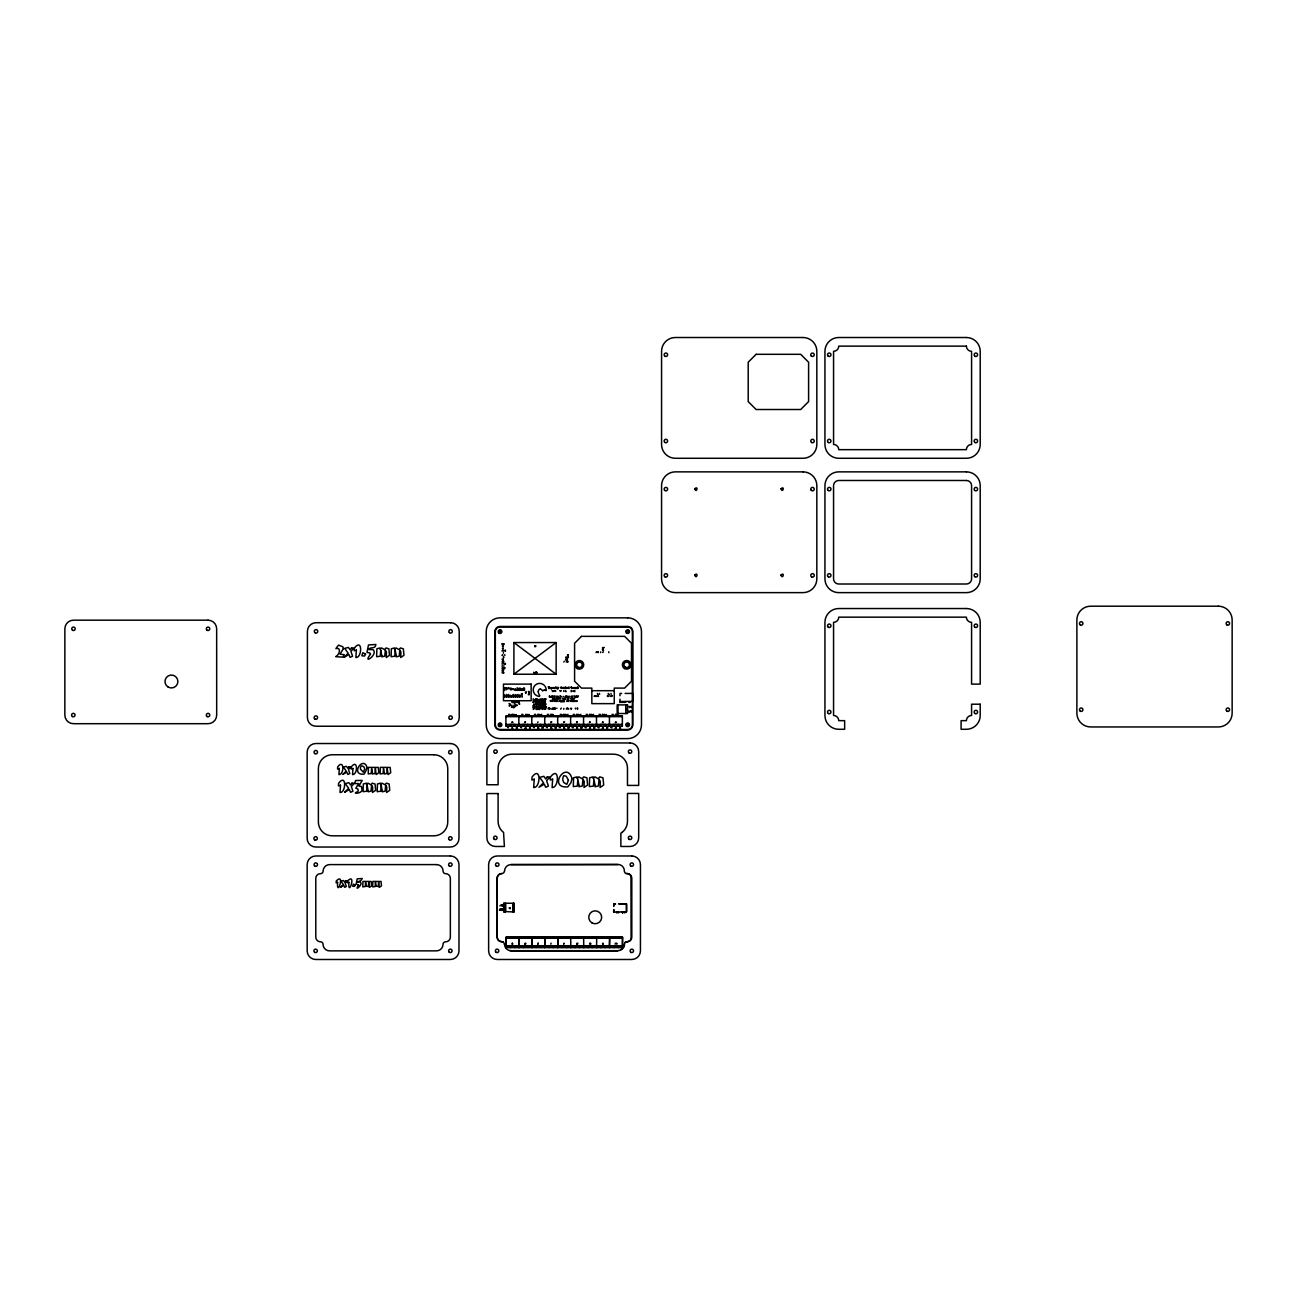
<?xml version="1.0" encoding="UTF-8"?>
<svg xmlns="http://www.w3.org/2000/svg" width="1297" height="1297" viewBox="0 0 1297 1297"><rect width="100%" height="100%" fill="white"/><g stroke="black" fill="none" stroke-linecap="round" stroke-linejoin="round"><path stroke-width="1.5" d="M533.197 707.222L533.894 705.973L534.413 707.189M539.876 708.113L540.573 705.373L540.573 708.211M545.372 707.205L545.016 708.713L544.043 708.178M533.278 705.373L533.343 709.394M542.308 701.272L541.984 702.747M543.248 707.708L543.313 706.525A2.335 2.335 0 0 1 543.508 706.022L545.064 705.325L546.069 706.67M538.693 704.125L539.86 704.076L538.32 704.125M546.118 690.344L546.134 689.712A6.485 6.485 0 0 0 546.021 688.399L545.518 687.167A6.485 6.485 0 0 0 544.902 686M539.86 708.243L538.758 708.227M500.885 905.29L501.145 904.787M535.434 706.849L533.553 709.394M543.865 700.218L543.394 701.223M546.086 690.669L544.432 689.907M546.134 704.109L543.832 704.141M539.763 699.926C539.455 703.704 540.363 698.402 540.071 700.396M538.547 702.52L538.952 700.85M598.339 651.791L598.128 652.667L597.593 651.791M539.195 702.601L540.492 702.471M580.634 714.615L580.894 714.29M538.985 700.688L539.212 699.796M602.57 652.456L603.462 651.872M539.147 700.088L540.314 698.84L540.914 701.304M502.863 910.089L502.069 908.954M564.26 722.234L564.633 721.813M616.48 722.186L616.075 722.672M540.541 708.47L539.503 709.491M615.118 944.151L615.362 943.162M504.371 689.339L504.371 689.631M502.636 906.003L503.058 904.641L502.523 905.63L502.036 904.576L502.425 906.019M597.933 696.473L598.209 695.614L598.501 696.473M617.226 912.164L616.934 913.039L616.513 912.18M502.523 643.685L502.247 644.544L501.955 643.685M555.732 700.137L556.235 701.061M557.402 700.202L556.964 701.499L556.543 700.202M568.556 700.202L568.118 701.499L567.681 700.202M572.253 701.499L572.674 700.202L573.112 701.499M595.469 695.614L595.177 696.473L594.885 695.614M612.119 695.614L611.827 696.473L611.535 695.614M624.538 701.677L624.246 702.536L623.954 701.677M631.996 710.724L631.574 712.021L631.136 710.724M514.423 703.023L515.039 701.726M557.661 689.112L558.472 687.378M555.019 699.732L555.635 698.435M509.77 704.676L510.175 703.817M513.174 707.627L513.466 706.833M552.895 691.641L553.171 690.863M563.936 701.92L564.552 700.639M571.312 709.2L571.637 708.389M577.327 722.688L577.116 721.813M577.538 944.103L577.911 943.243M593.572 715.15L593.361 714.29M590.767 944.021L590.378 943.162L590.621 943.989M603.251 943.405L603.267 944.151M618.507 912.893L618.653 912.861M534.299 727.698L533.472 727.293M538.547 726.968L537.72 726.547M560.174 727.698L559.347 727.293M577.441 727.082L576.614 726.66M606.348 714.825L606.348 714.452M603.3 727.941L602.473 727.974M616.253 727.114L615.427 727.147M616.253 727.925L615.427 727.974M511.358 695.743L510.532 695.338M563.498 696.359L562.882 697.089M574.101 701.499L574.279 700.639L574.652 701.499M506.154 689.631L506.641 689.664M504.776 694.965L503.966 695.014M509.17 688.934L508.343 688.529M511.358 688.237L510.532 688.269M508.392 694.56L508.797 694.511M511.358 689.793L510.532 689.842M524.507 688.188L523.68 687.783M508.424 727.698L507.597 727.293M516.368 728.395L516.855 728.444M529.516 728.395L530.003 728.444M502.62 910.105L502.198 909.165M542.114 728.395L542.6 728.444M555.181 728.314L555.635 728.444M568.07 728.395L568.556 728.444M581.04 728.428L581.494 728.557M590.184 722.234L590.103 722.024M593.961 728.428L594.415 728.557M606.899 728.428L607.353 728.557M625.884 702.001L625.478 702.082M619.853 728.428L620.306 728.541M574.782 691.723L574.782 690.49M551.679 709.167L552.425 708.049M552.587 709.167L553.316 708.049M560.596 709.167L561.325 708.049M566.303 709.167L567.032 708.049M576.306 701.499L576.987 700.639M525.901 943.292L525.658 944.021M554.386 708.178L554.386 708.956M573.144 690.653L573.631 691.431M600.641 652.618L600.673 651.872M501.68 905.987L501.647 905.128M513.077 705.13L513.077 705.908M511.942 706.557L511.942 707.416M528.398 691.512L529.257 691.512M528.998 714.371L528.949 715.15M561.358 688.448L560.369 687.556L561.439 686.972M512.574 943.259L512.737 944.021M576.857 944.086L576.954 943.162L576.614 944.021M517.892 695.824L517.114 695.824M520.081 695.824L519.303 695.824M514.569 706.557L514.569 707.416M512.461 721.91L512.963 722.688M521.524 727.747L520.745 727.293M502.523 648.889L502.571 648.143M503.431 653.218L503.431 652.521M503.349 657.644L503.382 656.914M503.885 664.177L503.885 663.48M503.836 666.415L503.885 665.669M603.348 647.625L603.51 648.273M503.301 644.463L503.301 643.766M504.128 644.496L504.176 643.766M505.441 663.399L505.441 664.259M533.602 672.251L534.105 673.03M550.252 700.51L550.495 701.499M563.741 687.556L564.471 688.529M551.355 700.331L552.1 701.499M553.981 698.548L554.532 699.294M557.094 697.04L556.591 696.23M554.192 700.331L554.938 701.499M558.715 699.229L558.78 698.126M571.491 690.653L571.993 691.431M563.952 698.548L564.519 699.294M547.269 727.747L546.491 727.293M596.458 695.824L596.62 696.473M573.079 727.86L572.301 727.406M608.082 695.695L608.585 696.473M609.979 695.695L610.465 696.473M586.017 727.86L585.239 727.406M620.517 701.758L621.004 702.536M622.398 701.758L622.9 702.536M598.955 727.86L598.176 727.406M611.892 727.844L611.114 727.39M535.013 672.527L535.288 672.608M518.184 702.471L518.184 701.418M567.567 655.423L567.567 654.709M567.486 662.021L567.519 661.292M607.353 695.824L607.515 696.473M603.121 722.024L603.283 722.688M517.892 688.237L517.114 687.783M520.081 695.014L519.303 695.014M528.398 694.219L529.257 694.219M549.328 696.975L549.328 695.922M560.353 701.434L559.866 700.639M571.215 690.442L571.215 691.755M622.641 948.545L620.485 949.858M625.089 942.416L627.002 941.8A4.766 4.766 0 0 0 631.817 936.969L631.801 878.101A4.831 4.831 0 0 0 627.018 873.481L626.532 873.432M542.713 690.831L543.346 690.426A4.118 4.118 0 0 1 543.962 690.085M513.904 674.229L556.137 642.55L556.137 674.229L513.904 674.229L513.904 642.55L556.137 642.55M549.766 687.475L549.928 688.529L550.512 687.799M573.955 690.815L574.214 691.431M515.849 714.534L516.093 715.15M562.233 699.229L562.233 698.499M603.283 649.846L603.527 650.462M574.409 687.475L575.155 688.529M575.155 687.799L574.328 688.123L575.155 688.448M553.543 688.448L553.543 687.475L552.814 687.961M571.701 687.637L571.134 686.81L571.782 688.529L571.134 687.637M577.781 688.448L576.954 688.204L577.781 687.475M561.034 700.688L561.034 701.434M562.201 700.688L562.201 701.434M569.902 700.575L570.275 701.499M556.851 708.421L556.851 708.097M575.268 700.688L575.819 701.499M564.779 714.744L564.779 715.15M577.732 714.744L577.732 715.15M590.654 714.744L590.654 715.15M509.073 703.866L509.073 703.541M518.8 703.866L518.8 703.541M517.098 705.373L517.098 705.049M513.093 714.744L513.093 715.15M526.242 714.744L526.242 715.15M552.068 690.896L552.068 690.571M528.69 693.101L529.549 693.101M524.961 944.151L525.172 943.162L524.928 944.021M537.898 944.151L538.19 943.211M550.836 944.151L551.079 943.162M602.586 944.151L602.797 943.162L602.57 944.021M504.582 688.399L504.825 688.318M508.343 688.237L509.202 687.945L508.343 687.653M503.966 690.49L504.825 690.199L503.966 689.923M510.532 689.047L511.391 688.772L510.532 688.48M507.597 727.001L508.456 726.725L507.597 726.433M520.745 727.001L521.605 726.725L520.745 726.433M533.472 727.001L534.348 726.725L533.472 726.433M546.491 727.001L547.35 726.725L546.491 726.433M559.347 727.001L560.223 726.725L559.347 726.433M572.301 727.114L573.161 726.823L572.301 726.547M585.239 727.114L586.098 726.823L585.239 726.547M598.176 727.114L599.036 726.823L598.176 726.547M611.114 727.114L611.973 726.823L611.114 726.531M622.657 912.958L622.917 912.099M537.866 944.021L538.142 943.162M537.736 722.688L537.979 721.813M550.674 722.688L550.917 721.813M563.611 722.688L563.855 721.813M576.549 722.688L576.792 721.813M540.103 688.999L538.952 689.631A3.615 3.615 0 0 0 538.498 690.507L538.417 690.734A3.729 3.729 0 0 0 538.304 691.35M624.814 912.099L624.765 913.023M589.859 943.162L589.551 944.151M512.218 943.162L511.926 944.151M542.73 700.575L542.324 699.391L543.216 699.845M622.576 913.088L622.836 912.164M563.676 944.151L564.017 943.162L563.676 944.021M533.31 705.373L534.429 705.373M622.365 724.407L505.911 724.407M609.428 726.142L622.365 726.125L622.365 715.782L505.911 715.782L505.911 726.142L609.428 726.142L609.428 715.782M545.113 702.747L545.437 699.407C548.258 698.759 541.951 698.759 544.772 699.407L544.772 702.601M537.088 702.747L538.287 702.731L537.12 700.996C537.752 700.931 538.693 698.418 536.472 698.84L536.472 702.731M500.042 905.582L500.042 905.971M535.515 704.141L537.817 704.141L533.699 704.141M543.832 704.076L541.579 704.141M543.248 706.995L544.594 705.925L545.34 706.687M535.969 645.874L535.515 646.652M502.409 646.36L502.523 645.906M602.894 647.414L602.44 648.192M503.025 648.922L503.382 648.111M503.349 650.251L503.349 651.11M504.955 650.251L504.955 651.11M502.069 650.705L502.069 651.11M596.442 651.791L596.036 652.618M608.925 652.667L608.731 651.791M503.187 659.022L503.187 659.881M567.486 659.054L567.113 659.881M502.49 659.881L502.069 659.022M566.659 661.243L566.286 662.07M504.663 664.259L504.257 663.399M502.523 668.717L503.593 667.777L503.382 668.636M502.523 670.922L503.593 669.965L503.382 670.841M536.407 672.17L536.196 673.03M503.803 672.608L503.803 673.03M535.58 672.446L536.893 672.446M535.823 673.03L535.71 672.17M536.812 673.03L536.682 672.17M548.209 686.81L549.198 686.81M554.938 687.475L554.289 688.448M503.966 687.913L504.825 687.913M556.008 688.529L555.764 686.81M565.541 688.529L565.297 686.81M506.154 688.642L507.014 689.145M515.784 688.804L515.168 689.047M517.973 688.804L517.357 689.047M512.72 689.501L513.596 689.501M514.909 690.328L515.784 690.328M517.114 690.328L517.973 690.328M519.303 690.328L520.162 690.328M521.491 690.328L522.351 690.328M523.68 690.328L524.539 690.328M591.837 690.701L614.259 690.701M559.753 690.896L559.753 690.571M554.078 691.431L554.403 690.571M565.249 691.431L565.622 690.604M566.076 691.431L565.995 691.723M529.257 692.371L528.852 692.371M525.496 692.582L526.355 692.744L525.496 693.084M621.636 693.425L619.998 693.425L619.998 695.759M625.089 693.425L632.677 693.425L632.677 701.369L619.82 701.547M521.491 693.7L522.351 693.7M597.577 694.284L597.382 693.425M599.636 694.284L599.425 693.425M611.195 694.284L610.984 693.425M515.784 694.722L515.168 694.965M528.398 694.754L529.257 694.754M507.014 695.549L506.397 695.792M509.202 695.549L508.586 695.792M572.917 695.808L572.609 697.089M575.998 695.808L575.998 697.089M594.61 695.614L594.156 696.392M565.476 696.294L564.973 697.04M503.966 697.056L504.825 697.056M506.154 697.056L507.014 697.056M508.343 697.056L509.202 697.056M510.532 697.056L511.391 697.056M512.72 697.056L513.596 697.056M514.909 697.056L515.784 697.056M517.114 697.056L517.973 697.056M519.303 697.056L520.162 697.056M522.351 697.056L521.945 697.056M552.409 697.089L552.23 695.808M560.109 697.089L559.931 695.808M566.4 697.089L566.092 695.808M574.96 697.089L574.344 695.808M572.22 697.997L572.22 699.294M556.137 698.678L556.753 698.062L556.137 699.294M565.314 699.294L565.135 697.997M571.166 699.294L570.55 697.997M567.259 700.202L566.643 701.434M552.652 700.996L553.641 700.996M515.525 701.969L516.206 701.418L515.525 702.585M629.953 702.536L630.293 701.677M514.941 703.979L514.941 704.401M625.786 705.325L627.505 705.325M628.98 707.076L629.158 706.411M511.65 707.416L511.456 706.557M548.809 708.389L549.62 708.389M625.786 708.778L627.505 708.778M549.134 708.956L548.923 708.097M549.539 708.956L549.425 708.097M555.003 708.956L554.808 708.097M567.454 708.956L567.324 708.097M571.02 708.956L570.826 708.097M575.463 708.956L575.333 708.097M553.689 709.248L553.981 708.389M563.628 709.248L563.919 708.389M625.786 709.637L627.505 709.637M630.699 710.724L630.083 711.956M628.494 711.518L629.467 711.518M625.786 713.091L627.505 713.091M509.721 714.29L509.721 715.15M522.869 714.29L522.869 715.15M535.531 714.29L535.531 715.15M537.866 714.339L537.509 715.15M541.611 714.29L541.611 715.069M548.469 714.29L548.469 715.15M561.406 714.29L561.406 715.15M567.989 714.29L567.535 715.069M574.36 714.29L574.36 715.15M587.282 714.29L587.282 715.15M589.632 714.339L589.13 715.117M600.219 714.29L600.219 715.15M602.57 714.339L602.067 715.117M613.173 714.29L613.173 715.15M615.508 714.339L615.151 715.15M514.358 714.744L514.358 715.15M527.506 714.744L527.506 715.15M538.904 714.744L538.904 715.15M540.168 714.744L540.168 715.15M551.841 714.744L551.841 715.15M553.106 714.744L553.106 715.15M566.043 714.744L566.043 715.15M578.997 714.744L578.997 715.15M591.935 714.744L591.935 715.15M603.591 714.744L603.591 715.15M604.872 714.744L604.872 715.15M616.545 714.744L616.545 715.15M617.81 714.744L617.81 715.15M509.024 715.15L508.619 714.29M510.759 715.231L512.072 714.339M515.022 715.231L516.336 715.15M522.172 715.15L521.767 714.29M528.171 715.231L529.484 715.15M534.834 715.15L534.429 714.29M547.772 715.15L547.366 714.29M550.447 715.15L550.82 714.339M560.709 715.15L560.304 714.29M562.444 715.231L563.757 714.339M573.663 715.15L573.242 714.29M586.584 715.15L586.179 714.29M599.522 715.15L599.117 714.29M612.476 715.15L612.071 714.29M505.911 716.657L622.365 716.641M525.366 721.813L525.366 722.607M551.744 721.813L551.322 722.64M511.764 722.688L512.104 721.813M524.701 722.688L525.042 721.813M589.405 722.688L589.73 721.813M602.343 722.688L602.667 721.813M615.281 722.672L615.621 721.813M516.368 727.422L517.227 727.909M529.516 727.422L530.376 727.909M542.114 727.422L542.973 727.909M555.148 727.422L556.008 727.909M568.07 727.422L568.929 727.909M525.998 727.585L525.382 727.828M538.595 727.585L537.979 727.828M580.991 727.52L581.867 728.022M590.411 727.698L589.795 727.941M593.929 727.52L594.788 728.022M606.866 727.52L607.726 728.022M619.804 727.52L620.679 728.006M511.991 728.347L512.85 728.347M525.123 729.109L525.998 729.109M537.72 729.109L538.595 729.109M550.755 729.109L551.63 729.109M563.692 729.109L564.552 729.109M576.614 729.206L577.473 729.206M589.535 729.206L590.411 729.206M602.473 729.206L603.348 729.206M615.427 729.206L616.286 729.206M504.582 871.017A6.469 6.469 0 0 1 511.05 864.596L617.842 864.434A6.404 6.404 0 0 1 624.36 871.017A2.643 2.643 0 0 0 627.002 873.659A4.669 4.669 0 0 1 630.958 875.88L631.088 939.206A4.588 4.588 0 0 1 627.002 941.638M511.05 864.596L617.842 864.596M503.836 903.636L505.392 903.636M503.836 903.814L505.392 903.814M615.491 903.863L613.854 903.863L613.789 906.263L613.903 903.977L615.491 903.977M618.928 903.863L626.532 903.863L626.581 911.856M618.928 903.977L626.467 903.977L626.467 911.807L613.676 912.083M503.836 907.089L505.392 907.089M503.836 907.268L505.392 907.268M510.126 907.722L509.283 907.705M503.836 907.949L505.392 907.949M503.836 908.127L505.392 908.127M499.929 910.251L500.042 908.97L499.41 910.218M503.836 911.402L505.392 911.402M503.836 911.58L505.392 911.58M618.166 912.229L618.426 912.245M506.154 937.958L622.43 937.958M506.154 938.136L622.43 938.136M506.154 945.724L622.43 945.724M506.154 945.902L622.43 945.902M617.842 950.863L510.11 950.814M542.486 701.077L543.394 702.747M545.632 704.076L541.935 704.141M540.152 704.774L541.027 703.347L540.087 704.693M539.471 696.359L539.13 696.343A7.75 7.75 0 0 1 538.531 696.262A6.647 6.647 0 0 1 536.909 695.743L535.272 694.641A6.631 6.631 0 0 1 534.591 693.911L534.396 693.636A6.485 6.485 0 0 1 543.475 684.605L544.205 685.302M539.195 709.491L538.093 708.502M534.51 705.373L535.45 706.427M540.346 689.015L541.206 689.42A13.002 13.002 0 0 1 541.968 690.069L542.503 690.588M568.394 654.677L567.891 655.455M564.325 661.243L563.822 662.021M503.917 661.243L503.431 662.021M590.07 726.79L590.411 727.033M576.208 715.117L576.695 714.339M578.527 695.857L577.797 697.04M560.774 691.398L561.277 690.604M574.749 698.062L574.004 699.229M567.973 656.866L567.486 657.644M520.162 688.075L519.303 688.269M551.63 726.839L550.755 727.05M577.262 708.956L577.149 708.097M519.627 704.352L519.578 703.541M516.692 705.86L516.644 705.049M511.261 705.373L511.261 705.049M513.79 707.368L513.79 707.708M629.061 702.536L628.932 701.677M609.428 694.252L609.428 694.576M597.868 694.252L597.868 694.576M577.716 708.956L577.603 708.097M564.098 726.968L563.692 726.596M569.156 688.529L568.913 686.81M551.322 688.448L551.987 687.475L551.322 689.112M568.945 698.499L568.459 699.229M559.25 700.688L558.748 701.434M569.837 696.294L569.351 697.04M568.248 697.04L568.735 696.294L568.248 697.527M568.021 699.294L567.843 697.997M557.775 697.04L558.132 696.23L557.775 697.527M555.116 697.089L554.938 695.808M563.563 701.499L563.368 700.202M506.527 694.479L507.014 694.884M503.349 942.076L501.89 941.638A4.669 4.669 0 0 1 497.254 937.164L497.254 878.328A4.588 4.588 0 0 1 501.89 873.659M513.904 642.55L556.137 674.229M602.521 727.082L603.348 726.628M514.958 695.743L515.784 695.289M512.769 695.743L513.596 695.289M503.998 695.743L504.825 695.289M576.695 727.941L577.473 727.439M563.725 727.779L564.552 727.341M550.803 727.779L551.63 727.341M510.126 908.597L509.316 908.208L510.256 908.597M523.729 689.015L524.539 688.561M525.528 692.176L526.355 691.723M521.572 689.047L522.351 688.561M519.335 689.015L520.162 688.561M517.146 694.933L517.973 694.479M512.769 694.933L513.596 694.479M576.306 700.639L576.987 701.499M500.837 909.002L501.582 910.348M501.388 910.413L500.626 909.051M543.897 702.52L543.313 700.996M563.936 700.639L564.244 701.499M557.661 687.378L558.067 688.529M555.019 698.435L555.327 699.294M514.423 701.726L514.731 702.585M543.297 708.146L544.14 709.378L545.615 709.086A1.654 1.654 0 0 0 545.875 708.681L546.118 707.141M543.881 699.683L541.724 698.84L541.66 702.666M538.401 692.566L538.482 692.955A6.469 6.469 0 0 0 539.828 695.565M538.336 692.225L538.32 692.128A4.75 4.75 0 0 1 538.304 691.496M538.758 708.065L538.741 705.373L538.044 707.724M533.197 702.601L535.013 701.012L535.693 702.731L535.693 698.84L535.013 700.412L533.197 698.84L533.197 702.439M613.903 911.807L613.903 909.602L613.627 912.034L613.724 911.11M630.52 706.346L629.791 707.643M628.98 711.032L628.98 712.021M625.786 704.887L625.786 713.528M622.43 947.458L622.43 937.277L506.154 937.277L506.154 947.458M621.944 724.407L621.944 726.125M621.993 945.902L622.171 947.458M619.998 699.132L619.934 702.536M618.718 945.902L618.718 947.458M618.491 724.407L618.491 726.125M618.539 945.902L618.539 947.458M618.02 704.887L618.02 713.528M617.631 724.407L617.631 726.125M617.858 945.902L617.68 947.458M617.404 714.29L617.404 715.15M616.01 714.29L616.01 715.15M614.405 945.902L614.405 947.458M614.178 724.407L614.178 726.125M614.227 945.902L614.227 947.458M613.319 724.407L613.319 726.125M613.368 945.902L613.546 947.458M609.866 724.407L609.866 726.125M609.655 947.458L609.655 937.277L609.233 947.458M608.99 724.407L608.99 726.142M609.055 945.902L609.055 947.458M608.228 693.425L608.228 694.284M605.78 945.902L605.78 947.458M605.537 724.407L605.537 726.142M605.602 945.902L605.602 947.458M604.921 945.902L604.921 947.458M604.678 724.407L604.678 726.142M604.742 945.902L604.742 947.458M604.451 714.29L604.451 715.15M603.056 714.29L603.056 715.15M602.91 649.602L602.748 650.462L602.424 649.602M601.468 945.902L601.468 947.458M601.224 724.407L601.224 726.142M601.289 945.902L601.289 947.458M600.608 945.902L600.608 947.458M600.365 724.407L600.365 726.142M600.43 945.902L600.43 947.458M597.155 945.902L597.155 947.458M596.912 724.407L596.912 726.142M596.977 945.902L596.977 947.458M596.717 937.277L596.555 947.458M596.49 715.782L596.49 726.142M596.053 724.407L596.053 726.142M592.599 724.407L592.599 726.142M591.983 945.902L591.983 947.458M591.74 724.407L591.74 726.142M591.805 945.902L591.805 947.458M591.513 714.29L591.513 715.15M590.119 714.29L590.119 715.15M588.53 945.902L588.53 947.458M588.287 724.407L588.287 726.142M588.352 945.902L588.352 947.458M587.671 945.902L587.671 947.458M587.428 724.407L587.428 726.142M587.492 945.902L587.492 947.458M584.217 945.902L584.217 947.458M583.974 724.407L583.974 726.142M584.039 945.902L584.039 947.458M583.618 937.277L583.78 947.458M583.553 715.782L583.553 726.142M583.358 945.902L583.358 947.458M583.115 724.407L583.115 726.142M583.18 945.902L583.18 947.458M579.905 945.902L579.905 947.458M579.662 724.407L579.662 726.142M579.727 945.902L579.727 947.458M579.046 945.902L579.046 947.458M578.802 724.407L578.802 726.142M578.867 945.902L578.867 947.458M578.592 714.29L578.592 715.15M577.781 686.81L577.781 688.529M577.197 714.29L577.197 715.15M575.981 687.378L575.981 688.529M575.592 945.902L575.592 947.458M575.349 724.407L575.349 726.142M575.414 945.902L575.414 947.458M574.733 945.902L574.733 947.458M574.49 724.407L574.49 726.142M574.555 945.902L574.555 947.458M573.533 700.639L573.533 701.499M571.28 945.902L571.28 947.458M571.037 724.407L571.037 726.142M571.102 945.902L571.102 947.458M570.615 715.782L570.615 726.142M570.68 937.277L570.842 947.458M570.421 945.902L570.421 947.458M570.177 724.407L570.177 726.142M570.242 945.902L570.242 947.458M568.605 708.389L568.605 709.248M568.345 656.833L568.345 657.692M567.891 661.211L567.891 662.07M567.632 696.23L567.632 697.089M566.821 696.23L566.821 697.089M566.967 945.902L566.967 947.458M566.627 659.022L566.627 659.881M566.724 724.407L566.724 726.142M566.789 945.902L566.789 947.458M566.286 687.378L566.286 688.529M566.205 657.692L566.205 656.833L565.638 657.692M566.205 659.881L566.205 659.022L565.638 659.881M565.865 698.435L565.865 699.294M565.865 724.407L565.865 726.142M565.638 714.29L565.638 715.15M564.244 714.29L564.244 715.15M563.952 698.435L563.952 699.294M563.741 687.378L563.741 688.529M563.741 690.571L563.741 691.431M562.476 945.902L562.655 947.458M562.412 724.407L562.412 726.142M562.201 700.639L562.201 701.92M561.796 945.902L561.796 947.458M561.552 724.407L561.552 726.142M561.617 945.902L561.617 947.458M561.034 700.639L561.034 701.92M560.417 700.639L560.417 701.499M558.342 945.902L558.164 947.458M558.099 724.407L558.099 726.142M557.905 937.277L557.905 947.458M557.678 715.782L557.678 726.142M557.742 937.277L557.742 947.458M557.434 697.997L557.434 699.294M557.483 945.902L557.483 947.458M557.159 696.23L557.159 697.089M557.24 724.407L557.24 726.142M557.305 945.902L557.305 947.458M556.753 687.378L556.753 688.529M556.04 700.639L556.04 701.499M555.602 690.571L555.602 691.431M555.294 708.097L555.294 708.956M553.981 698.435L553.981 699.294M553.851 945.902L554.03 947.458M553.787 724.407L553.787 726.142M553.365 698.435L553.365 699.294M553.171 945.902L553.171 947.458M552.96 696.23L552.96 697.089M552.927 724.407L552.927 726.142M552.992 945.902L552.992 947.458M552.554 697.997L552.554 699.294M552.7 714.29L552.7 715.15M551.614 697.089L551.42 696.23L551.047 697.089M551.306 714.29L551.306 715.15M549.912 708.389L549.912 709.248M549.717 945.902L549.539 947.458M549.474 724.407L549.474 726.142M548.696 686.81L548.696 688.529M548.858 945.902L548.858 947.458M548.615 724.407L548.615 726.142M548.68 945.902L548.68 947.458M548.145 708.097L548.145 708.956M545.405 945.902L545.226 947.458M545.162 724.407L545.162 726.142M544.967 937.277L544.967 947.458M544.74 715.782L544.74 726.142M544.805 937.277L544.805 947.458M544.545 945.902L544.545 947.458M544.302 724.407L544.302 726.142M544.367 945.902L544.367 947.458M540.914 945.902L541.092 947.458M540.849 724.407L540.849 726.142M540.233 945.902L540.055 947.458M539.99 724.407L539.99 726.142M539.763 714.29L539.763 715.15M538.368 714.29L538.368 715.15M536.536 724.407L536.536 726.142M536.601 945.902L536.78 947.458M535.742 945.902L535.92 947.458M535.677 724.407L535.677 726.142M535.142 645.874L534.818 646.733L534.656 645.874M532.224 724.407L532.224 726.142M532.289 945.902L532.467 947.458M532.029 937.277L532.029 947.458M531.802 715.782L531.802 726.142M531.851 937.277L531.851 947.458M531.592 945.902L531.43 947.458M531.365 724.407L531.365 726.142M527.911 724.407L527.911 726.142M527.976 945.902L528.155 947.458M527.101 714.29L527.101 715.15M527.279 945.902L527.117 947.458M527.052 724.407L527.052 726.142M525.707 714.29L525.707 715.15M523.842 945.902L523.842 947.458M523.599 724.407L523.599 726.142M523.664 945.902L523.664 947.458M522.967 945.902L522.804 947.458M522.74 724.407L522.74 726.142M522.351 694.187L521.491 694.187M522.351 695.792L521.491 695.792M519.53 945.902L519.53 947.458M519.286 724.407L519.286 726.142M519.351 945.902L519.351 947.458M518.849 715.782L518.849 726.142M518.654 945.902L518.492 947.458M518.427 724.407L518.427 726.142M516.822 701.304L516.822 702.585M515.493 705.908L515.493 705.049L514.925 705.908M515.217 945.902L515.217 947.458M514.974 724.407L514.974 726.142M515.039 945.902L515.039 947.458M514.115 724.407L514.115 726.142M514.342 945.902L514.179 947.458M513.92 702.585L513.742 701.726L513.369 702.585M513.952 714.29L513.952 715.15M514.017 903.377L514.017 911.84M513.336 903.377L513.336 911.84M513.158 903.377L513.158 911.84M512.753 701.726L512.753 702.585M512.558 714.29L512.558 715.15M511.958 701.304L511.958 702.585M510.905 945.902L510.905 947.458M510.661 724.407L510.661 726.142M510.726 945.902L510.726 947.458M509.802 724.407L509.802 726.142M509.867 945.902L510.029 947.458M509.705 705.908L509.705 705.049L509.121 705.908M506.592 945.902L506.592 947.458M506.349 724.407L506.349 726.142M506.414 945.902L506.414 947.458M505.571 903.377L505.571 911.84M505.441 650.251L505.441 651.11M505.392 903.377L505.392 911.84M504.955 663.399L504.955 664.259M505.149 667.777L504.663 668.636M504.792 654.628L504.792 655.504M504.257 667.777L504.257 668.636M503.836 903.377L503.836 911.84M503.755 656.833L503.755 657.692M503.431 645.874L502.944 646.733M503.382 672.17L503.382 673.03M503.058 661.211L503.058 662.07M502.652 655.504L502.652 654.628L502.069 655.504M502.652 662.07L502.652 661.211L502.069 662.07M502.198 663.399L502.198 664.259M502.198 665.588L502.198 666.447M502.198 667.777L502.198 668.636M502.198 669.965L502.198 670.841M502.198 672.17L502.198 673.03M501.988 909.051L501.988 910.348M626.986 941.8A2.513 2.513 0 0 0 624.473 944.281A6.663 6.663 0 0 1 623.841 947.069M624.311 944.265A6.469 6.469 0 0 1 617.842 950.685L511.05 950.685A6.404 6.404 0 0 1 504.533 944.281M504.355 944.281A2.481 2.481 0 0 0 501.874 941.8A4.831 4.831 0 0 1 497.075 937.18L497.075 878.312A4.766 4.766 0 0 1 501.89 873.481A2.513 2.513 0 0 0 504.42 871M503.674 911.499L514.163 911.986L514.179 903.263L503.69 903.231L503.674 911.499M505.976 945.821L506.073 947.621L622.511 947.621L622.609 937.196L506.057 937.099L505.976 945.821M366.305 886.159L368.348 886.483L368.737 882.3L369.369 887.391L371.591 885.883L371.153 881.474L362.949 881.425L362.771 886.856L365.251 886.564L365.608 882.382L366.305 886.159M368.121 790.7L368.121 791.818L371.039 791.138L371.591 785.171L372.693 787.214L372.498 792.451L375.676 790.295L375.044 784.004L372.271 783.161L370.812 784.734L367.959 783.161L366.484 784.685L366.435 783.161L363.355 783.939L363.095 791.673L366.646 791.251L367.132 785.301L368.121 790.7M372.45 773.077L372.45 774.033L374.914 773.45L375.384 768.424L376.146 774.568L378.821 772.753L378.302 767.435L368.429 767.37L368.218 773.904L371.201 773.547L371.623 768.521L372.45 773.077M376.195 886.159L378.238 886.483L378.627 882.3L379.259 887.391L381.48 885.883L381.042 881.474L372.839 881.425L372.661 886.856L375.141 886.564L375.481 882.382L376.195 886.159M381.788 655.682L381.772 656.849L384.771 656.152L385.339 650.024L386.474 652.115L386.279 657.498L389.522 655.277L388.889 648.824L386.036 647.949L384.544 649.57L381.61 647.949L380.086 649.505L380.053 647.949L376.892 648.743L376.616 656.687L380.264 656.266L380.767 650.154L381.788 655.682M382.21 790.7L382.21 791.818L385.144 791.138L385.679 785.171L386.782 787.214L386.587 792.451L389.765 790.295L389.132 784.004L386.36 783.161L384.901 784.734L382.048 783.161L380.572 784.685L380.524 783.161L377.443 783.939L377.184 791.673L380.734 791.251L381.221 785.301L382.21 790.7M384.35 773.077L384.334 774.033L386.814 773.45L387.268 768.424L388.046 774.568L390.705 772.753L390.186 767.435L380.329 767.37L380.102 773.904L383.101 773.547L383.507 768.521L384.35 773.077M396.25 655.682L396.234 656.849L399.249 656.152L399.8 650.024L400.935 652.115L400.741 657.498L403.983 655.277L403.351 648.824L400.497 647.949L399.006 649.57L396.071 647.949L394.547 649.505L394.515 647.949L391.354 648.743L391.094 656.687L394.726 656.266L395.228 650.154L396.25 655.682M579.013 785.463L578.997 786.76L582.337 785.982L582.969 779.173L584.217 781.507L584.007 787.474L587.622 785.025L586.909 777.843L583.747 776.871L582.077 778.67L578.819 776.871L577.133 778.605L577.1 776.871L573.582 777.762L573.29 786.598L577.327 786.112L577.878 779.319L579.013 785.463M595.08 785.463L595.08 786.76L598.42 785.982L599.036 779.173L600.284 781.507L600.073 787.474L603.689 785.025L602.975 777.843L599.814 776.871L598.144 778.67L594.885 776.871L593.199 778.605L593.167 776.871L589.649 777.762L589.357 786.598L593.394 786.112L593.945 779.319L595.08 785.463M339.311 768.44L338.922 774.601C344.483 774.682 344.191 758.242 337.69 766.851L337.56 769.056L339.311 768.44M337.593 882.3C336.474 898.529 345.667 871.649 336.247 880.987L336.134 882.819L337.593 882.3M340.495 785.204L340.025 792.499C346.218 793.002 346.607 772.688 338.566 783.307L338.42 785.917L340.495 785.204M348.925 882.3C347.807 898.529 356.983 871.649 347.564 880.987L347.466 882.819L348.925 882.3M352.946 768.44L352.541 774.601C358.102 774.682 357.81 758.242 351.309 766.851L351.179 769.056L352.946 768.44M356.367 650.04L355.881 657.53C362.236 658.049 362.641 637.2 354.389 648.111L354.227 650.786L356.367 650.04M534.234 779.205L533.699 787.522C540.752 788.106 541.206 764.938 532.046 777.049L531.867 780.032L534.234 779.205M552.635 779.205L552.1 787.522C559.169 788.106 559.607 764.938 550.447 777.049L550.268 780.032L552.635 779.205M367.278 767.97L364.198 774.114C349.493 775.752 363.419 754.449 367.278 767.97M572.009 778.573L570.972 782.675L567.843 786.857C547.35 788.754 566.351 759.702 572.009 778.573M361.798 788.446C364.133 794.104 350.141 793.975 357.502 791.851A2.286 2.286 0 0 0 358.199 790.586L357.891 788.965L355.816 788.252L358.669 783.583L354.713 783.583L355.637 780.502L362.203 780.421L358.88 786.095L361.458 786.517L361.798 788.446M343.381 648.695L339.96 654.191L344.224 654.628L342.797 657.157L335.728 656.639C339.149 655.163 341.938 647.025 335.891 648.581L338.468 645.128L342.732 646.7A3.259 3.259 0 0 1 343.381 648.695M495.341 631.444L495.324 724.796A4.75 4.75 0 0 0 500.042 729.498L628.121 729.481A4.702 4.702 0 0 0 631.817 727.017A4.75 4.75 0 0 0 632.369 724.78L632.352 631.201A4.702 4.702 0 0 0 628.429 627.018L500.026 626.954A4.702 4.702 0 0 0 495.373 630.893L495.341 631.444M370.488 654.255C361.782 665.377 378.432 654.936 373.114 649.651L368.705 649.538C369.742 646.392 375.757 649.635 375.871 644.479L368.494 644.949L366.954 652.375L369.71 652.894L370.488 654.255M358.572 885.186C352.557 893.876 367.537 880.809 357.356 881.96L360.809 880.695L362.268 878.507L357.21 878.831L356.156 883.906L358.572 885.186M364.619 769.17L363.419 772.25L360.501 769.234A6.209 6.209 0 0 1 360.615 767.062C361.15 764.29 365.235 767.013 364.619 769.17M568.41 780.194L566.805 784.345L563.806 782.577L562.866 780.275A8.382 8.382 0 0 1 563.028 777.357L563.676 775.719L566.205 776.173L568.41 780.194M694.738 488.758C696.424 494.027 698.84 485.046 694.738 488.758M694.738 575.025C696.424 580.294 698.84 571.296 694.738 575.025M780.989 488.758C782.691 494.027 785.09 485.046 780.989 488.758M780.989 575.025C782.691 580.294 785.09 571.296 780.989 575.025M365.576 654.061L364.554 656.055L361.831 655.779L362.836 652.748L365.576 654.061M355.216 885.057L354.519 886.418L352.654 886.224L353.351 884.149L355.216 885.057M498.697 631.234C500.22 636.584 502.944 627.618 498.697 631.234M626.354 631.25C627.878 636.6 630.601 627.635 626.354 631.25M626.354 724.407C627.878 729.757 630.601 720.792 626.354 724.407M498.697 724.407C500.22 729.773 502.944 720.808 498.697 724.407M616.513 943.373L616.95 944.086L616.561 943.276M597.69 696.149L597.69 696.149M536.391 714.777L536.391 714.777M549.328 714.777L549.328 714.777M566.627 656.947L566.627 656.947M562.266 714.777L562.266 714.777M575.22 714.777L575.22 714.777M599.814 652.294L599.814 652.294M604.126 647.576L604.207 647.462M588.141 714.777L588.141 714.777M601.095 714.777L601.095 714.777M614.032 714.777L614.032 714.777M518.735 701.482L519.351 702.536L518.849 701.353M560.142 698.872L559.461 698.062L560.142 698.872M573.517 698.743C572.415 700.591 572.982 696.521 573.517 698.743M577.295 696.538C576.306 698.418 576.727 694.317 577.295 696.538M631.882 707.076C630.877 708.956 631.299 704.855 631.882 707.076M502.571 652.942L502.571 652.942M504.338 646.36L504.338 646.36M503.058 654.758L503.058 654.758M504.047 659.508L504.047 659.508M504.29 661.324L504.29 661.324M504.257 670.127L504.257 670.127M504.663 672.284L504.663 672.284M510.58 714.777L510.58 714.777M523.729 714.777L523.729 714.777M565.524 708.632L565.524 708.632M572.804 691.106L572.804 691.106M595.696 693.555L595.696 693.555M564.6 657.32L564.6 657.32M564.6 659.508L564.6 659.508M566.043 655.131L566.043 655.131M565.184 661.697L565.184 661.697M567.859 659.135L567.859 659.135M571.199 700.445L571.572 701.499L571.264 700.331M596.847 651.953L596.896 651.872M602.116 647.9L602.116 647.9M506.187 687.913L507.014 688.237L506.268 687.815M516.401 726.677L517.227 727.001L516.401 726.677M529.549 726.677L530.376 727.001L529.549 726.677M542.146 726.677L542.973 727.001L542.146 726.677M555.181 726.677L556.008 727.001L555.181 726.677M568.118 726.677L568.929 727.001L568.118 726.677M581.04 726.79L581.867 727.114L581.04 726.79M593.961 726.79L594.788 727.114L594.042 726.709M606.899 726.79L607.726 727.114L606.98 726.709M619.853 726.774L620.015 726.66M538.595 728.525L537.72 728.363L538.595 728.525M551.63 728.525L550.755 728.363L551.63 728.525M564.552 728.525L563.692 728.363L564.552 728.525M577.473 728.638L576.614 728.638L577.473 728.638M590.411 728.638L589.535 728.638L590.411 728.638M603.348 728.638L602.473 728.638L603.348 728.638M616.286 728.622L615.427 728.622L616.286 728.622M515.784 689.761L514.909 689.582L515.784 689.761M517.973 689.761L517.114 689.582L517.973 689.761M520.162 689.761L519.303 689.582L520.162 689.761M522.351 689.761L521.491 689.582L522.351 689.761M524.539 689.761L523.68 689.582L524.507 689.842M525.998 728.525L525.123 728.363L525.998 728.525M563.401 699.051L563.401 699.051M567.292 699.051L567.292 699.051M503.998 696.246L504.825 696.489L503.998 696.246M506.187 696.246L507.014 696.489L506.187 696.246M508.392 696.246L509.202 696.489L508.392 696.246M512.769 688.691L513.596 688.934L512.769 688.691M510.58 696.246L511.391 696.489L510.58 696.246M512.769 696.246L513.596 696.489L512.769 696.246M514.958 696.246L515.784 696.489L514.958 696.246M517.146 696.246L517.973 696.489L517.146 696.246M519.335 696.246L520.162 696.489L519.335 696.246M512.023 727.536L512.104 727.455M562.995 688.204L562.168 687.556L562.995 688.204M568.167 688.204L567.356 687.556L568.167 688.204M573.679 688.204L572.852 687.556L573.679 688.204M549.879 696.359L550.382 697.04L549.879 696.359M553.77 696.359L554.257 697.04L553.949 696.23M560.661 696.359L561.163 697.04L560.855 696.23M571.442 696.359L571.945 697.04L571.507 696.294M351.552 647.916L350.19 649.878L348.439 647.446L344.71 648.387L348.196 653.25L344.062 657.303L348.942 654.499L350.06 657.336L352.573 656.233L350.92 651.386L353.87 648.111L351.552 647.916M348.974 766.689L347.872 768.294L346.429 766.3L343.348 767.078L346.218 771.067L342.813 774.406L346.834 772.104L347.758 774.439L349.817 773.531L348.455 769.543L350.887 766.932L348.974 766.689M351.941 783.129L350.628 785.042L348.925 782.675L345.278 783.583L348.666 788.317L344.645 792.272L349.396 789.549L350.498 792.305L352.946 791.235L351.325 786.517L354.211 783.323L351.941 783.129M345.634 880.858L344.694 882.187L343.51 880.533L340.949 881.166L343.332 884.489L340.495 887.278L343.835 885.365L344.613 887.294L346.331 886.532L345.197 883.225L347.207 880.987L345.634 880.858M547.285 776.838L545.778 779.011L543.848 776.319L539.682 777.357L543.556 782.756L538.968 787.263L544.383 784.15L545.632 787.295L548.42 786.079L546.588 780.697L549.863 777.065L547.285 776.838M756.119 354.308L748.207 362.22L748.207 401.6L756.119 409.512L800.687 409.512L808.598 401.6L808.598 362.22L800.687 354.308L756.119 354.308M581.494 636.357L574.587 643.263L574.587 681.217L581.494 688.107L591.837 688.107L591.837 703.639L614.259 703.639L614.259 688.107L624.619 688.107L631.509 681.217L631.509 643.263L624.619 636.357L581.494 636.357M622.009 832.431L620.858 833.193L620.858 846.471L630.066 846.471A8.625 8.625 0 0 0 638.691 837.846L638.691 793.44L627.472 793.44L627.472 821.39A13.862 13.862 0 0 1 622.009 832.431M621.571 912.099L621.62 912.148M536.715 705.373L536.018 709.394L537.817 709.394L536.715 708.746L536.715 705.373M542.341 709.394L541.66 705.957C538.741 705.309 545.259 705.292 542.341 705.957L542.341 709.394M803.021 337.512L675.364 337.512A13.797 13.797 0 0 0 661.567 351.309L661.567 444.466A13.797 13.797 0 0 0 675.364 458.279L803.021 458.279A13.797 13.797 0 0 0 816.834 444.466L816.834 351.309A13.797 13.797 0 0 0 803.021 337.512M966.395 337.512L838.737 337.512A13.797 13.797 0 0 0 824.941 351.309L824.941 444.466A13.797 13.797 0 0 0 838.737 458.279L966.395 458.279A13.797 13.797 0 0 0 980.208 444.466L980.208 351.309A13.797 13.797 0 0 0 966.395 337.512M966.395 346.137L838.737 346.137A5.172 5.172 0 0 1 833.566 351.309L833.566 444.466A5.172 5.172 0 0 1 838.737 449.654L966.395 449.654A5.172 5.172 0 0 1 971.583 444.466L971.583 351.309A5.172 5.172 0 0 1 966.395 346.137M803.021 471.865L675.364 471.865A13.797 13.797 0 0 0 661.567 485.662L661.567 578.819A13.797 13.797 0 0 0 675.364 592.632L803.021 592.632A13.797 13.797 0 0 0 816.834 578.819L816.834 485.662A13.797 13.797 0 0 0 803.021 471.865M966.395 471.865L838.737 471.865A13.797 13.797 0 0 0 824.941 485.662L824.941 578.819A13.797 13.797 0 0 0 838.737 592.632L966.395 592.632A13.797 13.797 0 0 0 980.208 578.819L980.208 485.662A13.797 13.797 0 0 0 966.395 471.865M966.395 480.49L838.737 480.49A5.172 5.172 0 0 0 833.566 485.662L833.566 578.819A5.172 5.172 0 0 0 838.737 584.007L966.395 584.007A5.172 5.172 0 0 0 971.583 578.819L971.583 485.662A5.172 5.172 0 0 0 966.395 480.49M1218.353 606.202L1090.696 606.202A13.797 13.797 0 0 0 1076.883 619.998L1076.883 713.155A13.797 13.797 0 0 0 1090.696 726.952L1218.353 726.952A13.797 13.797 0 0 0 1232.15 713.155L1232.15 619.998A13.797 13.797 0 0 0 1218.353 606.202M966.395 608.536L838.737 608.536A13.797 13.797 0 0 0 824.941 622.333L824.941 715.49A13.797 13.797 0 0 0 838.737 729.287L844.639 729.287L844.639 720.662L838.737 720.662A5.172 5.172 0 0 0 833.566 715.49L833.566 622.333A5.172 5.172 0 0 0 838.737 617.161L966.395 617.161A5.172 5.172 0 0 0 971.583 622.333L971.583 684.119L980.208 684.119L980.208 622.333A13.797 13.797 0 0 0 966.395 608.536M627.683 617.842L500.01 617.842A13.797 13.797 0 0 0 486.213 631.639L486.213 724.796A13.797 13.797 0 0 0 500.01 738.609L627.683 738.609A13.797 13.797 0 0 0 641.48 724.796L641.48 631.639A13.797 13.797 0 0 0 627.683 617.842M208.055 620.177L73.475 620.177A8.625 8.625 0 0 0 64.866 628.802L64.85 715.069A8.625 8.625 0 0 0 73.491 723.694L208.055 723.694A8.625 8.625 0 0 0 216.68 715.069L216.664 628.802A8.625 8.625 0 0 0 208.039 620.177M450.594 622.722L316.03 622.722A8.625 8.625 0 0 0 307.405 631.347L307.405 717.614A8.625 8.625 0 0 0 316.03 726.239L450.594 726.239A8.625 8.625 0 0 0 459.219 717.614L459.219 631.347A8.625 8.625 0 0 0 450.594 622.722M627.683 626.467L500.01 626.467A5.172 5.172 0 0 0 494.838 631.639L494.838 724.796A5.172 5.172 0 0 0 500.01 729.984L627.683 729.984A5.172 5.172 0 0 0 632.855 724.796L632.855 631.639A5.172 5.172 0 0 0 627.683 626.467M531.138 684.119L503.479 684.119L503.479 700.72L531.138 700.72L531.138 684.119M980.208 704.206L971.583 704.206L971.583 715.49A5.172 5.172 0 0 0 966.395 720.662L961.093 720.662L961.093 729.287L966.395 729.287A13.797 13.797 0 0 0 980.208 715.49L980.208 704.206M627.505 704.887L617.161 704.887L617.161 713.528L627.505 713.528L627.505 704.887M630.066 742.97L495.503 742.97A8.625 8.625 0 0 0 486.878 751.595L486.878 784.75L498.097 784.75L498.097 768.067A13.975 13.975 0 0 1 512.056 754.173L613.53 754.173A13.959 13.959 0 0 1 627.472 768.067L627.472 785.415L638.691 785.415L638.691 751.595A8.625 8.625 0 0 0 630.066 742.97M450.351 743.521L315.787 743.521A8.625 8.625 0 0 0 307.162 752.147L307.162 838.397A8.625 8.625 0 0 0 315.787 847.038L450.351 847.038A8.625 8.625 0 0 0 458.976 838.397L458.976 752.147A8.625 8.625 0 0 0 450.351 743.521M433.814 754.741L332.34 754.741A13.975 13.975 0 0 0 318.381 768.618L318.381 821.941A13.862 13.862 0 0 0 332.34 835.819L433.814 835.819A13.862 13.862 0 0 0 447.757 821.941L447.757 768.618A13.959 13.959 0 0 0 433.814 754.741M498.097 793.553L486.878 793.553L486.878 837.846A8.625 8.625 0 0 0 495.503 846.471L504.403 846.471L503.56 832.431A13.862 13.862 0 0 1 498.097 821.39L498.097 793.553M450.351 855.971L315.787 855.971A8.625 8.625 0 0 0 307.162 864.596L307.162 950.863A8.625 8.625 0 0 0 315.787 959.488L450.351 959.488A8.625 8.625 0 0 0 458.976 950.863L458.976 864.596A8.625 8.625 0 0 0 450.351 855.971M631.817 855.971L497.254 855.971A8.625 8.625 0 0 0 488.629 864.596L488.629 950.863A8.625 8.625 0 0 0 497.254 959.488L631.817 959.488A8.625 8.625 0 0 0 640.442 950.863L640.442 864.596A8.625 8.625 0 0 0 631.817 855.971M436.457 864.596L329.681 864.596A6.55 6.55 0 0 0 323.115 871.098A2.594 2.594 0 0 1 320.505 873.659A4.669 4.669 0 0 0 315.787 878.409L315.787 937.066A4.75 4.75 0 0 0 320.505 941.8A2.562 2.562 0 0 1 323.066 944.362A6.501 6.501 0 0 0 329.681 950.863L436.457 950.863A6.55 6.55 0 0 0 443.023 944.362A2.594 2.594 0 0 1 445.633 941.8A4.669 4.669 0 0 0 450.351 937.066L450.351 878.409A4.75 4.75 0 0 0 445.633 873.659A2.562 2.562 0 0 1 443.071 871.098A6.501 6.501 0 0 0 436.457 864.596M610.093 947.458L610.093 945.902L609.914 947.458M596.296 947.458L596.296 945.902L596.117 947.458M592.842 947.458L592.842 945.902L592.664 947.458M566.108 947.458L566.108 945.902L565.93 947.458M519.092 947.458L519.092 937.277L518.913 947.458M591.983 922.897A6.469 6.469 0 0 0 601.678 917.303A6.469 6.469 0 0 0 591.983 911.694A6.469 6.469 0 0 0 591.983 922.897M496.038 865.829A1.719 1.719 0 0 0 498.923 865.05A1.719 1.719 0 0 0 496.8 862.943A1.719 1.719 0 0 0 496.038 865.829M630.958 866.104A1.719 1.719 0 0 0 633.536 864.596A1.719 1.719 0 0 0 630.958 863.105A1.719 1.719 0 0 0 630.958 866.104M630.958 952.355A1.719 1.719 0 0 0 633.536 950.863A1.719 1.719 0 0 0 630.958 949.372A1.719 1.719 0 0 0 630.958 952.355M495.859 952.079A1.719 1.719 0 0 0 498.745 951.301A1.719 1.719 0 0 0 496.638 949.193A1.719 1.719 0 0 0 495.859 952.079M1080.336 711.194A1.719 1.719 0 0 0 1082.93 709.702A1.719 1.719 0 0 0 1080.336 708.211A1.719 1.719 0 0 0 1080.336 711.194M1080.336 624.943A1.719 1.719 0 0 0 1082.93 623.452A1.719 1.719 0 0 0 1080.336 621.96A1.719 1.719 0 0 0 1080.336 624.943M1226.978 711.194A1.719 1.719 0 0 0 1229.556 709.702A1.719 1.719 0 0 0 1226.978 708.211A1.719 1.719 0 0 0 1226.978 711.194M1226.978 624.943A1.719 1.719 0 0 0 1229.556 623.452A1.719 1.719 0 0 0 1226.978 621.96A1.719 1.719 0 0 0 1226.978 624.943M828.037 355.978A1.719 1.719 0 0 0 830.923 355.216A1.719 1.719 0 0 0 828.799 353.092A1.719 1.719 0 0 0 828.037 355.978M828.394 442.52A1.719 1.719 0 0 0 830.972 441.029A1.719 1.719 0 0 0 828.394 439.521A1.719 1.719 0 0 0 828.394 442.52M975.02 442.52A1.719 1.719 0 0 0 977.614 441.029A1.719 1.719 0 0 0 975.02 439.521A1.719 1.719 0 0 0 975.02 442.52M974.663 355.978A1.719 1.719 0 0 0 977.549 355.216A1.719 1.719 0 0 0 975.441 353.092A1.719 1.719 0 0 0 974.663 355.978M664.664 442.245A1.719 1.719 0 0 0 667.55 441.466A1.719 1.719 0 0 0 665.426 439.359A1.719 1.719 0 0 0 664.664 442.245M664.664 355.978A1.719 1.719 0 0 0 667.55 355.216A1.719 1.719 0 0 0 665.426 353.092A1.719 1.719 0 0 0 664.664 355.978M811.646 442.52A1.719 1.719 0 0 0 814.24 441.029A1.719 1.719 0 0 0 811.646 439.521A1.719 1.719 0 0 0 811.646 442.52M811.29 355.978A1.719 1.719 0 0 0 814.176 355.216A1.719 1.719 0 0 0 812.068 353.092A1.719 1.719 0 0 0 811.29 355.978M828.037 490.331A1.719 1.719 0 0 0 830.923 489.569A1.719 1.719 0 0 0 828.799 487.445A1.719 1.719 0 0 0 828.037 490.331M828.394 576.873A1.719 1.719 0 0 0 830.972 575.382A1.719 1.719 0 0 0 828.394 573.874A1.719 1.719 0 0 0 828.394 576.873M974.663 576.598A1.719 1.719 0 0 0 977.549 575.819A1.719 1.719 0 0 0 975.441 573.712A1.719 1.719 0 0 0 974.663 576.598M974.663 490.331A1.719 1.719 0 0 0 977.549 489.569A1.719 1.719 0 0 0 975.441 487.445A1.719 1.719 0 0 0 974.663 490.331M665.021 576.873A1.719 1.719 0 0 0 667.598 575.382A1.719 1.719 0 0 0 665.021 573.874A1.719 1.719 0 0 0 665.021 576.873M664.664 490.331A1.719 1.719 0 0 0 667.55 489.569A1.719 1.719 0 0 0 665.426 487.445A1.719 1.719 0 0 0 664.664 490.331M811.646 576.873A1.719 1.719 0 0 0 814.24 575.382A1.719 1.719 0 0 0 811.646 573.874A1.719 1.719 0 0 0 811.646 576.873M811.29 490.331A1.719 1.719 0 0 0 814.176 489.569A1.719 1.719 0 0 0 812.068 487.445A1.719 1.719 0 0 0 811.29 490.331M828.394 627.278A1.719 1.719 0 0 0 830.972 625.786A1.719 1.719 0 0 0 828.394 624.279A1.719 1.719 0 0 0 828.394 627.278M828.394 713.528A1.719 1.719 0 0 0 830.972 712.037A1.719 1.719 0 0 0 828.394 710.545A1.719 1.719 0 0 0 828.394 713.528M975.02 713.528A1.719 1.719 0 0 0 977.614 712.037A1.719 1.719 0 0 0 975.02 710.545A1.719 1.719 0 0 0 975.02 713.528M974.663 627.002A1.719 1.719 0 0 0 977.549 626.224A1.719 1.719 0 0 0 975.441 624.116A1.719 1.719 0 0 0 974.663 627.002M498.956 726.304A1.832 1.832 0 0 0 501.842 724.991A1.832 1.832 0 0 0 499.28 723.142A1.832 1.832 0 0 0 498.956 726.304M626.613 726.288A1.832 1.832 0 0 0 629.499 724.974A1.832 1.832 0 0 0 626.921 723.142A1.832 1.832 0 0 0 626.613 726.288M626.613 633.131A1.832 1.832 0 0 0 629.499 631.817A1.832 1.832 0 0 0 626.921 629.985A1.832 1.832 0 0 0 626.613 633.131M498.956 633.114A1.832 1.832 0 0 0 501.842 631.817A1.832 1.832 0 0 0 499.264 629.969A1.832 1.832 0 0 0 498.956 633.114M578.04 667.209A2.756 2.756 0 0 0 582.175 664.826A2.756 2.756 0 0 0 578.04 662.427A2.756 2.756 0 0 0 578.04 667.209M624.522 668.555A4.313 4.313 0 0 0 630.99 664.826A4.313 4.313 0 0 0 624.522 661.081A4.313 4.313 0 0 0 624.522 668.555M625.3 667.209A2.756 2.756 0 0 0 629.45 664.826A2.756 2.756 0 0 0 625.3 662.427A2.756 2.756 0 0 0 625.3 667.209M577.262 668.555A4.313 4.313 0 0 0 583.731 664.826A4.313 4.313 0 0 0 577.262 661.081A4.313 4.313 0 0 0 577.262 668.555M314.571 865.829A1.719 1.719 0 0 0 317.457 865.05A1.719 1.719 0 0 0 315.333 862.943A1.719 1.719 0 0 0 314.571 865.829M449.135 952.079A1.719 1.719 0 0 0 452.021 951.301A1.719 1.719 0 0 0 449.897 949.193A1.719 1.719 0 0 0 449.135 952.079M449.135 865.829A1.719 1.719 0 0 0 452.021 865.05A1.719 1.719 0 0 0 449.897 862.943A1.719 1.719 0 0 0 449.135 865.829M314.749 952.355A1.719 1.719 0 0 0 317.343 950.863A1.719 1.719 0 0 0 314.749 949.372A1.719 1.719 0 0 0 314.749 952.355M449.492 753.638A1.719 1.719 0 0 0 452.069 752.147A1.719 1.719 0 0 0 449.492 750.655A1.719 1.719 0 0 0 449.492 753.638M314.928 753.638A1.719 1.719 0 0 0 317.506 752.147A1.719 1.719 0 0 0 314.928 750.655A1.719 1.719 0 0 0 314.928 753.638M449.135 839.629A1.719 1.719 0 0 0 452.021 838.851A1.719 1.719 0 0 0 449.897 836.743A1.719 1.719 0 0 0 449.135 839.629M314.749 839.905A1.719 1.719 0 0 0 317.343 838.397A1.719 1.719 0 0 0 314.749 836.905A1.719 1.719 0 0 0 314.749 839.905M72.616 630.293A1.719 1.719 0 0 0 75.21 628.802A1.719 1.719 0 0 0 72.616 627.31A1.719 1.719 0 0 0 72.616 630.293M207.18 630.293A1.719 1.719 0 0 0 209.757 628.802A1.719 1.719 0 0 0 207.18 627.31A1.719 1.719 0 0 0 207.18 630.293M72.454 716.56A1.719 1.719 0 0 0 75.031 715.069A1.719 1.719 0 0 0 72.454 713.577A1.719 1.719 0 0 0 72.454 716.56M207.18 716.56A1.719 1.719 0 0 0 209.774 715.069A1.719 1.719 0 0 0 207.18 713.577A1.719 1.719 0 0 0 207.18 716.56M449.378 718.83A1.719 1.719 0 0 0 452.264 718.052A1.719 1.719 0 0 0 450.156 715.944A1.719 1.719 0 0 0 449.378 718.83M315.171 632.839A1.719 1.719 0 0 0 317.765 631.347A1.719 1.719 0 0 0 315.171 629.856A1.719 1.719 0 0 0 315.171 632.839M449.378 632.563A1.719 1.719 0 0 0 452.264 631.801A1.719 1.719 0 0 0 450.156 629.677A1.719 1.719 0 0 0 449.378 632.563M315.009 719.105A1.719 1.719 0 0 0 317.587 717.614A1.719 1.719 0 0 0 315.009 716.106A1.719 1.719 0 0 0 315.009 719.105M168.205 687.102A6.469 6.469 0 0 0 177.9 681.492A6.469 6.469 0 0 0 168.205 675.899A6.469 6.469 0 0 0 168.205 687.102M494.643 753.087A1.719 1.719 0 0 0 497.221 751.595A1.719 1.719 0 0 0 494.643 750.104A1.719 1.719 0 0 0 494.643 753.087M494.108 839.062A1.719 1.719 0 0 0 496.994 838.3A1.719 1.719 0 0 0 494.887 836.176A1.719 1.719 0 0 0 494.108 839.062M629.207 839.337A1.719 1.719 0 0 0 631.785 837.846A1.719 1.719 0 0 0 629.207 836.354A1.719 1.719 0 0 0 629.207 839.337M629.207 753.087A1.719 1.719 0 0 0 631.785 751.595A1.719 1.719 0 0 0 629.207 750.104A1.719 1.719 0 0 0 629.207 753.087"/></g></svg>
